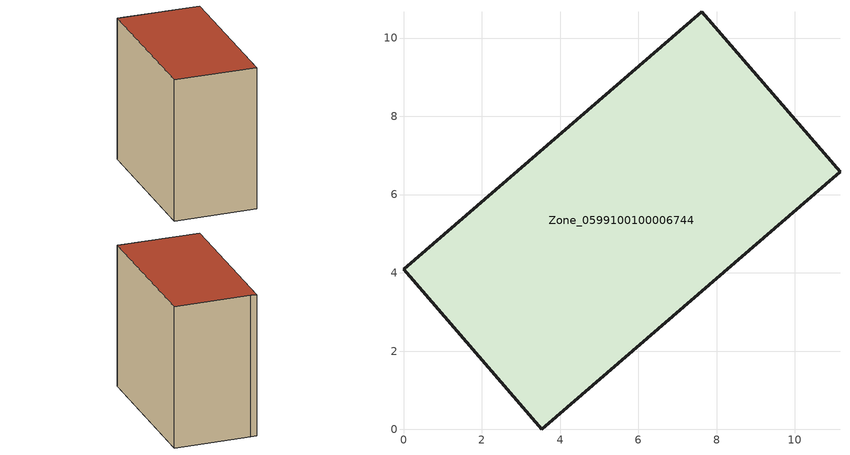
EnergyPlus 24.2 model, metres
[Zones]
Zone_0599100100006744
 floor ground (C_G): 7.62,10.68 7.87,10.38 11.15,6.58 3.53,0 0,4.1 z2.88
 wall outside (C_F): 3.53,0 11.15,6.58 7.87,10.38 7.62,10.68 0,4.1 3.53,0 z2.88:12.37
 roof outside (C_R): 7.87,10.38 7.62,10.68 0,4.1 3.53,0 11.15,6.58 z12.37
[BUILDING]
Pand.0599100100006744: North Axis=0; Terrain=City; Loads Convergence Tolerance Value=0.04; Temperature Convergence Tolerance Value=0.4; Solar Distribution=FullExterior; Maximum Number of Warmup Days=25; Minimum Number of Warmup Days=1
[Site:Location]
Rotterdam.The.Hague.AP_ZH_NLD Design_Conditions: Latitude=51.96; Longitude=4.45; Time Zone=1; Elevation=-4.5
[SITE:GROUNDTEMPERATURE:BUILDINGSURFACE]
18, 18, 18, 18, 18, 18, 18, 18, 18, 18, 18, 18
[MATERIAL] Thermal Absorptance=0.9; Solar Absorptance=0.7; Visible Absorptance=0.7
Name | Roughness | Thickness | Conductivity | Density | Specific Heat
G.TI.2015-2018 | MediumSmooth | 0.15 | 0.0428571 | 540 | 1210
F.TI.2015-2018 | Rough | 0.3 | 0.0666667 | 1920 | 840
R.TI.2015-2018 | MediumRough | 0.2 | 0.0333333 | 1500 | 1000
[CONSTRUCTION]
C_G: G.TI.2015-2018
C_F: F.TI.2015-2018
C_R: R.TI.2015-2018
[ZONE]
Zone_0599100100006744: Type=1; Multiplier=1; Ceiling Height=Autocalculate; Volume=Autocalculate; Floor Area=autocalculate; Part of Total Floor Area=Yes
[ZONEINFILTRATION:DESIGNFLOWRATE]
Infil_Zone_0599100100006744: Zone or ZoneList or Space or SpaceList=Zone_0599100100006744; Schedule=AlwaysOn; Design Flow Rate Calculation Method=Flow/Area; Flow Rate per Floor Area=0.0015; Constant Term Coefficient=1; Temperature Term Coefficient=0; Velocity Term Coefficient=0; Velocity Squared Term Coefficient=0
[HVACTEMPLATE:ZONE:IDEALLOADSAIRSYSTEM]
Zone_0599100100006744: Maximum Heating Supply Air Temperature=50; Minimum Cooling Supply Air Temperature=13; Maximum Heating Supply Air Humidity Ratio=0.0156; Minimum Cooling Supply Air Humidity Ratio=0.0077; Heating Limit=NoLimit; Cooling Limit=NoLimit; Dehumidification Control Type=ConstantSensibleHeatRatio; Cooling Sensible Heat Ratio=0.7; Dehumidification Setpoint=60; Humidification Control Type=None; Humidification Setpoint=30; Outdoor Air Method=None; Outdoor Air Flow Rate per Person=0.00944; Outdoor Air Flow Rate per Zone Floor Area=0; Outdoor Air Flow Rate per Zone=0; Demand Controlled Ventilation Type=None; Outdoor Air Economizer Type=NoEconomizer; Heat Recovery Type=None; Sensible Heat Recovery Effectiveness=0.7; Latent Heat Recovery Effectiveness=0.65
[ZONECONTROL:THERMOSTAT]
ThermostatControl_Zone_0599100100006744: Zone or ZoneList=Zone_0599100100006744; Control Type Schedule=DualSetpointControlType; Control 1=Thermostat_Zone_0599100100006744; Temperature Difference Between Cutout And Setpoint=0
[THERMOSTATSETPOINT:DUALSETPOINT]
Thermostat_Zone_0599100100006744: Heating Setpoint Temperature Schedule=HeatingSetpoint_Zone_0599100100006744; Cooling Setpoint Temperature Schedule=CoolingSetpoint_Zone_0599100100006744
[SCHEDULE:COMPACT]
HeatingSetpoint_Zone_0599100100006744: Through: 12/31, For: AllDays, Until: 24:00, 21
CoolingSetpoint_Zone_0599100100006744: Through: 12/31, For: AllDays, Until: 24:00, 24
DualSetpointControlType: Through: 12/31, For: AllDays, Until: 24:00, 4
AlwaysOn: Through: 12/31, For: AllDays, Until: 24:00, 1
